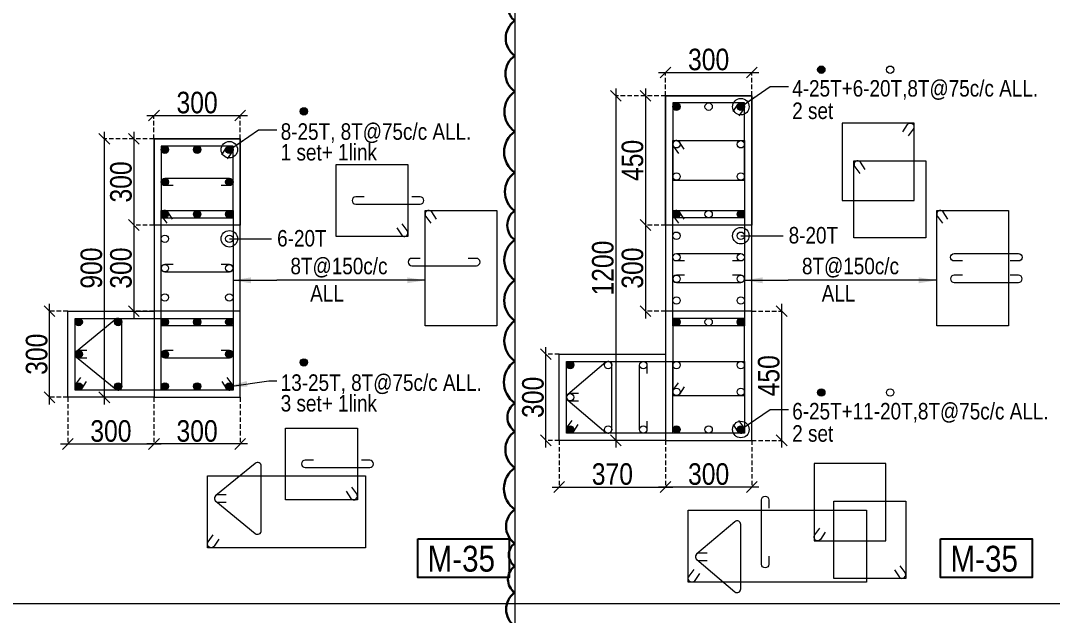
# Model space of a CAD drawing. Header units: millimetres. Extents: x 1112055 to 3390982, y -148532 to 766891.
# Drawn here: x 2115173 to 2129538, y 255226 to 263511 of the extents above; entities that cross this region are included whole.
import ezdxf
from ezdxf.enums import TextEntityAlignment as Align

# ---------------------------------------------------------------- set-up
doc = ezdxf.new("R2010")
doc.units = ezdxf.units.MM
doc.header["$PDMODE"] = 35
doc.header["$PDSIZE"] = -25
doc.linetypes.add('DASHED2', pattern=[0.375, 0.25, -0.125])
for name, color, linetype, lineweight in [('B COL', 1, 'Continuous', 30), ('B COL. SIZE DIM', 220, 'Continuous', 25), ('B COLSCH', 204, 'Continuous', 20), ('B STEEL', 34, 'Continuous', 15), ('B-ST TEXT', 7, 'Continuous', 9)]:
    doc.layers.add(name, color=color, linetype=linetype, lineweight=lineweight)
doc.layers.add('B TEXT', color=7, linetype='Continuous')
doc.styles.add('dim inside', font='romans.shx', dxfattribs={"width": 0.8, "height": 125})
doc.styles.add('SWINC', font='swissc.ttf')
doc.styles.add('TAHOMA', font='tahoma.ttf')
doc.dimstyles.new('dim inside', dxfattribs={"dimtxt": 125, "dimasz": 100, "dimexe": 0, "dimexo": 0, "dimgap": 10, "dimtad": 0, "dimdec": 0, "dimzin": 0, "dimdsep": 46, "dimtxsty": 'dim inside', "dimblk": 'SMALL', "dimcen": 0.09, "dimadec": 0, "dimazin": 0, "dimtfac": 1, "dimtdec": 0, "dimtofl": 0, "dimtmove": 0, "dimatfit": 3, "dimfxl": 1, "dimtolj": 1, "dimtzin": 0, "dimarcsym": 2})
doc.dimstyles.new('PARESH', dxfattribs={"dimscale": 0, "dimtxt": 300, "dimasz": 150, "dimexe": 150, "dimexo": 150, "dimgap": 25, "dimtad": 1, "dimdec": 0, "dimzin": 0, "dimdsep": 46, "dimtxsty": 'TAHOMA', "dimblk": 'ARCHTICK', "dimcen": 100, "dimdle": 150, "dimclrd": 251, "dimclre": 251, "dimclrt": 6, "dimadec": 0, "dimazin": 0, "dimtfac": 1, "dimtdec": 0, "dimtix": 1, "dimtofl": 0, "dimtmove": 0, "dimatfit": 2, "dimfxl": 0.18, "dimtolj": 1, "dimtzin": 0, "dimlwd": 9, "dimlwe": 9, "dimarcsym": 0})

# ---------------------------------------------------------------- blocks, each defined once
blk = doc.blocks.new('_Oblique')
at = {"color": 0, "linetype": 'ByBlock', "lineweight": -2}
blk.add_line((-0.5, -0.5), (0.5, 0.5), dxfattribs=at)
blk = doc.blocks.new('*D1716')
at = {"layer": 'B COL. SIZE DIM', "color": 250, "lineweight": 9, "ltscale": 250, "transparency": 16777216}
blk.add_line((2116930, 262189), (2118330, 262189), dxfattribs=at)
at = {"layer": 'B COL. SIZE DIM', "color": 250, "linetype": 'DASHED2', "lineweight": 9, "ltscale": 250, "transparency": 16777216}
for p, q in [((2117030, 261864), (2117030, 262189)), ((2118230, 261864), (2118230, 262189))]:
    blk.add_line(p, q, dxfattribs=at)
at = {"layer": 'Defpoints', "color": 0, "ltscale": 250, "transparency": 16777216}
for p in [(2118230, 262189), (2117030, 261864), (2118230, 261864)]:
    blk.add_point(p, dxfattribs=at)
at = {"layer": 'B COL. SIZE DIM', "color": 250, "lineweight": 9, "ltscale": 250, "transparency": 16777216, "xscale": 150, "yscale": 150, "zscale": 150, "rotation": 180}
blk.add_blockref('_Oblique', (2117030, 262189), dxfattribs=at)
at = {"layer": 'B COL. SIZE DIM', "color": 250, "lineweight": 9, "ltscale": 250, "transparency": 16777216, "xscale": 150, "yscale": 150, "zscale": 150}
blk.add_blockref('_Oblique', (2118230, 262189), dxfattribs=at)
at = {"layer": 'B COL. SIZE DIM', "color": 6, "ltscale": 250, "transparency": 16777216, "insert": (2117630, 262368), "char_height": 300, "attachment_point": 5, "style": 'SWINC'}
blk.add_mtext('\\A1;300', dxfattribs=at)
blk = doc.blocks.new('*D1717')
at = {"layer": 'B COL. SIZE DIM', "color": 250, "lineweight": 9, "ltscale": 250, "transparency": 16777216}
blk.add_line((2116750, 260764), (2116750, 259364), dxfattribs=at)
at = {"layer": 'B COL. SIZE DIM', "color": 250, "linetype": 'DASHED2', "lineweight": 9, "ltscale": 250, "transparency": 16777216}
for p, q in [((2117030, 260664), (2116750, 260664)), ((2117030, 259464), (2116750, 259464))]:
    blk.add_line(p, q, dxfattribs=at)
at = {"layer": 'Defpoints', "color": 0, "ltscale": 250, "transparency": 16777216}
for p in [(2117030, 260664), (2116750, 259464), (2117030, 259464)]:
    blk.add_point(p, dxfattribs=at)
at = {"layer": 'B COL. SIZE DIM', "color": 250, "lineweight": 9, "ltscale": 250, "transparency": 16777216, "xscale": 150, "yscale": 150, "zscale": 150}
for p, rotation in [((2116750, 260664), 90), ((2116750, 259464), 270)]:
    blk.add_blockref('_Oblique', p, dxfattribs=dict(at, rotation=rotation))
at = {"layer": 'B COL. SIZE DIM', "color": 6, "ltscale": 250, "transparency": 16777216, "insert": (2116571, 260064), "char_height": 300, "attachment_point": 5, "rotation": 90, "style": 'SWINC'}
blk.add_mtext('\\A1;300', dxfattribs=at)
blk = doc.blocks.new('*D1718')
at = {"layer": 'B COL. SIZE DIM', "color": 250, "lineweight": 9, "ltscale": 250, "transparency": 16777216}
blk.add_line((2116750, 261964), (2116750, 260564), dxfattribs=at)
at = {"layer": 'B COL. SIZE DIM', "color": 250, "linetype": 'DASHED2', "lineweight": 9, "ltscale": 250, "transparency": 16777216}
for p, q in [((2117030, 261864), (2116750, 261864)), ((2117030, 260664), (2116750, 260664))]:
    blk.add_line(p, q, dxfattribs=at)
at = {"layer": 'Defpoints', "color": 0, "ltscale": 250, "transparency": 16777216}
for p in [(2117030, 261864), (2116750, 260664), (2117030, 260664)]:
    blk.add_point(p, dxfattribs=at)
at = {"layer": 'B COL. SIZE DIM', "color": 250, "lineweight": 9, "ltscale": 250, "transparency": 16777216, "xscale": 150, "yscale": 150, "zscale": 150}
for p, rotation in [((2116750, 261864), 90), ((2116750, 260664), 270)]:
    blk.add_blockref('_Oblique', p, dxfattribs=dict(at, rotation=rotation))
at = {"layer": 'B COL. SIZE DIM', "color": 6, "ltscale": 250, "transparency": 16777216, "insert": (2116571, 261264), "char_height": 300, "attachment_point": 5, "rotation": 90, "style": 'SWINC'}
blk.add_mtext('\\A1;300', dxfattribs=at)
blk = doc.blocks.new('*D1719')
at = {"layer": 'B COL. SIZE DIM', "color": 250, "lineweight": 9, "ltscale": 250, "transparency": 16777216}
blk.add_line((2115575, 258164), (2115575, 259564), dxfattribs=at)
at = {"layer": 'B COL. SIZE DIM', "color": 250, "linetype": 'DASHED2', "lineweight": 9, "ltscale": 250, "transparency": 16777216}
for p, q in [((2115830, 259464), (2115575, 259464)), ((2115830, 258264), (2115575, 258264))]:
    blk.add_line(p, q, dxfattribs=at)
at = {"layer": 'Defpoints', "color": 0, "ltscale": 250, "transparency": 16777216}
for p in [(2115575, 259464), (2115830, 259464), (2115830, 258264)]:
    blk.add_point(p, dxfattribs=at)
at = {"layer": 'B COL. SIZE DIM', "color": 250, "lineweight": 9, "ltscale": 250, "transparency": 16777216, "xscale": 150, "yscale": 150, "zscale": 150}
for p, rotation in [((2115575, 259464), 90), ((2115575, 258264), 270)]:
    blk.add_blockref('_Oblique', p, dxfattribs=dict(at, rotation=rotation))
at = {"layer": 'B COL. SIZE DIM', "color": 6, "ltscale": 250, "transparency": 16777216, "insert": (2115397, 258864), "char_height": 300, "attachment_point": 5, "rotation": 90, "style": 'SWINC'}
blk.add_mtext('\\A1;300', dxfattribs=at)
blk = doc.blocks.new('*D1720')
at = {"layer": 'B COL. SIZE DIM', "color": 250, "lineweight": 9, "ltscale": 250, "transparency": 16777216}
blk.add_line((2116338, 261964), (2116338, 258164), dxfattribs=at)
at = {"layer": 'B COL. SIZE DIM', "color": 250, "linetype": 'DASHED2', "lineweight": 9, "ltscale": 250, "transparency": 16777216}
for p, q in [((2117030, 261864), (2116338, 261864)), ((2117030, 258264), (2116338, 258264))]:
    blk.add_line(p, q, dxfattribs=at)
at = {"layer": 'Defpoints', "color": 0, "ltscale": 250, "transparency": 16777216}
for p in [(2117030, 261864), (2116338, 258264), (2117030, 258264)]:
    blk.add_point(p, dxfattribs=at)
at = {"layer": 'B COL. SIZE DIM', "color": 250, "lineweight": 9, "ltscale": 250, "transparency": 16777216, "xscale": 150, "yscale": 150, "zscale": 150}
for p, rotation in [((2116338, 261864), 90), ((2116338, 258264), 270)]:
    blk.add_blockref('_Oblique', p, dxfattribs=dict(at, rotation=rotation))
at = {"layer": 'B COL. SIZE DIM', "color": 6, "ltscale": 250, "transparency": 16777216, "insert": (2116159, 260064), "char_height": 300, "attachment_point": 5, "rotation": 90, "style": 'SWINC'}
blk.add_mtext('\\A1;900', dxfattribs=at)
blk = doc.blocks.new('*D1722')
at = {"layer": 'B COL. SIZE DIM', "color": 250, "linetype": 'DASHED2', "lineweight": 9, "ltscale": 250, "transparency": 16777216}
for p, q in [((2117030, 258264), (2117030, 257614)), ((2118230, 258264), (2118230, 257614))]:
    blk.add_line(p, q, dxfattribs=at)
at = {"layer": 'B COL. SIZE DIM', "color": 250, "lineweight": 9, "ltscale": 250, "transparency": 16777216}
blk.add_line((2118330, 257614), (2116930, 257614), dxfattribs=at)
at = {"layer": 'Defpoints', "color": 0, "ltscale": 250, "transparency": 16777216}
for p in [(2117030, 258264), (2118230, 258264), (2117030, 257614)]:
    blk.add_point(p, dxfattribs=at)
at = {"layer": 'B COL. SIZE DIM', "color": 250, "lineweight": 9, "ltscale": 250, "transparency": 16777216, "xscale": 150, "yscale": 150, "zscale": 150, "rotation": 180}
blk.add_blockref('_Oblique', (2117030, 257614), dxfattribs=at)
at = {"layer": 'B COL. SIZE DIM', "color": 250, "lineweight": 9, "ltscale": 250, "transparency": 16777216, "xscale": 150, "yscale": 150, "zscale": 150}
blk.add_blockref('_Oblique', (2118230, 257614), dxfattribs=at)
at = {"layer": 'B COL. SIZE DIM', "color": 6, "ltscale": 250, "transparency": 16777216, "insert": (2117630, 257793), "char_height": 300, "attachment_point": 5, "style": 'SWINC'}
blk.add_mtext('\\A1;300', dxfattribs=at)
blk = doc.blocks.new('_ArchTick')
at = {"color": 0, "linetype": 'ByBlock', "const_width": 0.15}
blk.add_lwpolyline([(-0.5, -0.5), (0.5, 0.5)], dxfattribs=at)
blk = doc.blocks.new('*D1721')
at = {"layer": 'B COL. SIZE DIM', "color": 250, "linetype": 'DASHED2', "lineweight": 9, "ltscale": 250, "transparency": 16777216}
for p, q in [((2115830, 258264), (2115830, 257614)), ((2117030, 258264), (2117030, 257614))]:
    blk.add_line(p, q, dxfattribs=at)
at = {"layer": 'B COL. SIZE DIM', "color": 250, "lineweight": 9, "ltscale": 250, "transparency": 16777216}
blk.add_line((2115730, 257614), (2117130, 257614), dxfattribs=at)
at = {"layer": 'Defpoints', "color": 0, "ltscale": 250, "transparency": 16777216}
for p in [(2115830, 258264), (2117030, 258264), (2117030, 257614)]:
    blk.add_point(p, dxfattribs=at)
at = {"layer": 'B COL. SIZE DIM', "color": 250, "lineweight": 9, "ltscale": 250, "transparency": 16777216, "xscale": 150, "yscale": 150, "zscale": 150, "rotation": 180}
blk.add_blockref('_Oblique', (2115830, 257614), dxfattribs=at)
at = {"layer": 'B COL. SIZE DIM', "color": 250, "lineweight": 9, "ltscale": 250, "transparency": 16777216, "xscale": 150, "yscale": 150, "zscale": 150}
blk.add_blockref('_Oblique', (2117030, 257614), dxfattribs=at)
at = {"layer": 'B COL. SIZE DIM', "color": 6, "ltscale": 250, "transparency": 16777216, "insert": (2116430, 257793), "char_height": 300, "attachment_point": 5, "style": 'SWINC'}
blk.add_mtext('\\A1;300', dxfattribs=at)
blk = doc.blocks.new('*D1725')
at = {"layer": 'B COL. SIZE DIM', "color": 250, "lineweight": 9, "ltscale": 250, "transparency": 16777216}
blk.add_line((2124052, 262789), (2125452, 262789), dxfattribs=at)
at = {"layer": 'B COL. SIZE DIM', "color": 250, "linetype": 'DASHED2', "lineweight": 9, "ltscale": 250, "transparency": 16777216}
for p, q in [((2124152, 262464), (2124152, 262789)), ((2125352, 262464), (2125352, 262789))]:
    blk.add_line(p, q, dxfattribs=at)
at = {"layer": 'Defpoints', "color": 0, "ltscale": 250, "transparency": 16777216}
for p in [(2125352, 262789), (2124152, 262464), (2125352, 262464)]:
    blk.add_point(p, dxfattribs=at)
at = {"layer": 'B COL. SIZE DIM', "color": 250, "lineweight": 9, "ltscale": 250, "transparency": 16777216, "xscale": 150, "yscale": 150, "zscale": 150, "rotation": 180}
blk.add_blockref('_Oblique', (2124152, 262789), dxfattribs=at)
at = {"layer": 'B COL. SIZE DIM', "color": 250, "lineweight": 9, "ltscale": 250, "transparency": 16777216, "xscale": 150, "yscale": 150, "zscale": 150}
blk.add_blockref('_Oblique', (2125352, 262789), dxfattribs=at)
at = {"layer": 'B COL. SIZE DIM', "color": 6, "ltscale": 250, "transparency": 16777216, "insert": (2124752, 262968), "char_height": 300, "attachment_point": 5, "style": 'SWINC'}
blk.add_mtext('\\A1;300', dxfattribs=at)
blk = doc.blocks.new('*D1726')
at = {"layer": 'B COL. SIZE DIM', "color": 250, "lineweight": 9, "ltscale": 250, "transparency": 16777216}
blk.add_line((2123872, 260764), (2123872, 259364), dxfattribs=at)
at = {"layer": 'B COL. SIZE DIM', "color": 250, "linetype": 'DASHED2', "lineweight": 9, "ltscale": 250, "transparency": 16777216}
for p, q in [((2124152, 260664), (2123872, 260664)), ((2124152, 259464), (2123872, 259464))]:
    blk.add_line(p, q, dxfattribs=at)
at = {"layer": 'Defpoints', "color": 0, "ltscale": 250, "transparency": 16777216}
for p in [(2124152, 260664), (2123872, 259464), (2124152, 259464)]:
    blk.add_point(p, dxfattribs=at)
at = {"layer": 'B COL. SIZE DIM', "color": 250, "lineweight": 9, "ltscale": 250, "transparency": 16777216, "xscale": 150, "yscale": 150, "zscale": 150}
for p, rotation in [((2123872, 260664), 90), ((2123872, 259464), 270)]:
    blk.add_blockref('_Oblique', p, dxfattribs=dict(at, rotation=rotation))
at = {"layer": 'B COL. SIZE DIM', "color": 6, "ltscale": 250, "transparency": 16777216, "insert": (2123693, 260064), "char_height": 300, "attachment_point": 5, "rotation": 90, "style": 'SWINC'}
blk.add_mtext('\\A1;300', dxfattribs=at)
blk = doc.blocks.new('*D1727')
at = {"layer": 'B COL. SIZE DIM', "color": 250, "lineweight": 9, "ltscale": 250, "transparency": 16777216}
blk.add_line((2123872, 262564), (2123872, 260564), dxfattribs=at)
at = {"layer": 'B COL. SIZE DIM', "color": 250, "linetype": 'DASHED2', "lineweight": 9, "ltscale": 250, "transparency": 16777216}
for p, q in [((2124152, 262464), (2123872, 262464)), ((2124152, 260664), (2123872, 260664))]:
    blk.add_line(p, q, dxfattribs=at)
at = {"layer": 'Defpoints', "color": 0, "ltscale": 250, "transparency": 16777216}
for p in [(2124152, 262464), (2123872, 260664), (2124152, 260664)]:
    blk.add_point(p, dxfattribs=at)
at = {"layer": 'B COL. SIZE DIM', "color": 250, "lineweight": 9, "ltscale": 250, "transparency": 16777216, "xscale": 150, "yscale": 150, "zscale": 150}
for p, rotation in [((2123872, 262464), 90), ((2123872, 260664), 270)]:
    blk.add_blockref('_Oblique', p, dxfattribs=dict(at, rotation=rotation))
at = {"layer": 'B COL. SIZE DIM', "color": 6, "ltscale": 250, "transparency": 16777216, "insert": (2123693, 261564), "char_height": 300, "attachment_point": 5, "rotation": 90, "style": 'SWINC'}
blk.add_mtext('\\A1;450', dxfattribs=at)
blk = doc.blocks.new('*D1728')
at = {"layer": 'B COL. SIZE DIM', "color": 250, "linetype": 'DASHED2', "lineweight": 9, "ltscale": 250, "transparency": 16777216}
for p, q in [((2125352, 259464), (2125769, 259464)), ((2125352, 257664), (2125769, 257664))]:
    blk.add_line(p, q, dxfattribs=at)
at = {"layer": 'B COL. SIZE DIM', "color": 250, "lineweight": 9, "ltscale": 250, "transparency": 16777216}
blk.add_line((2125769, 257564), (2125769, 259564), dxfattribs=at)
at = {"layer": 'Defpoints', "color": 0, "ltscale": 250, "transparency": 16777216}
for p in [(2125352, 259464), (2125769, 259464), (2125352, 257664)]:
    blk.add_point(p, dxfattribs=at)
at = {"layer": 'B COL. SIZE DIM', "color": 250, "lineweight": 9, "ltscale": 250, "transparency": 16777216, "xscale": 150, "yscale": 150, "zscale": 150}
for p, rotation in [((2125769, 259464), 90), ((2125769, 257664), 270)]:
    blk.add_blockref('_Oblique', p, dxfattribs=dict(at, rotation=rotation))
at = {"layer": 'B COL. SIZE DIM', "color": 6, "ltscale": 250, "transparency": 16777216, "insert": (2125590, 258564), "char_height": 300, "attachment_point": 5, "rotation": 90, "style": 'SWINC'}
blk.add_mtext('\\A1;450', dxfattribs=at)
blk = doc.blocks.new('*D1729')
at = {"layer": 'B COL. SIZE DIM', "color": 250, "lineweight": 9, "ltscale": 250, "transparency": 16777216}
blk.add_line((2123459, 262564), (2123459, 257564), dxfattribs=at)
at = {"layer": 'B COL. SIZE DIM', "color": 250, "linetype": 'DASHED2', "lineweight": 9, "ltscale": 250, "transparency": 16777216}
for p, q in [((2124152, 262464), (2123459, 262464)), ((2124152, 257664), (2123459, 257664))]:
    blk.add_line(p, q, dxfattribs=at)
at = {"layer": 'Defpoints', "color": 0, "ltscale": 250, "transparency": 16777216}
for p in [(2124152, 262464), (2123459, 257664), (2124152, 257664)]:
    blk.add_point(p, dxfattribs=at)
at = {"layer": 'B COL. SIZE DIM', "color": 250, "lineweight": 9, "ltscale": 250, "transparency": 16777216, "xscale": 150, "yscale": 150, "zscale": 150}
for p, rotation in [((2123459, 262464), 90), ((2123459, 257664), 270)]:
    blk.add_blockref('_Oblique', p, dxfattribs=dict(at, rotation=rotation))
at = {"layer": 'B COL. SIZE DIM', "color": 6, "ltscale": 250, "transparency": 16777216, "insert": (2123280, 260064), "char_height": 300, "attachment_point": 5, "rotation": 90, "style": 'SWINC'}
blk.add_mtext('\\A1;1200', dxfattribs=at)
blk = doc.blocks.new('*D1731')
at = {"layer": 'B COL. SIZE DIM', "color": 250, "linetype": 'DASHED2', "lineweight": 9, "ltscale": 250, "transparency": 16777216}
for p, q in [((2124152, 257664), (2124152, 257014)), ((2125352, 257664), (2125352, 257014))]:
    blk.add_line(p, q, dxfattribs=at)
at = {"layer": 'B COL. SIZE DIM', "color": 250, "lineweight": 9, "ltscale": 250, "transparency": 16777216}
blk.add_line((2125452, 257014), (2124052, 257014), dxfattribs=at)
at = {"layer": 'Defpoints', "color": 0, "ltscale": 250, "transparency": 16777216}
for p in [(2124152, 257664), (2125352, 257664), (2124152, 257014)]:
    blk.add_point(p, dxfattribs=at)
at = {"layer": 'B COL. SIZE DIM', "color": 250, "lineweight": 9, "ltscale": 250, "transparency": 16777216, "xscale": 150, "yscale": 150, "zscale": 150, "rotation": 180}
blk.add_blockref('_Oblique', (2124152, 257014), dxfattribs=at)
at = {"layer": 'B COL. SIZE DIM', "color": 250, "lineweight": 9, "ltscale": 250, "transparency": 16777216, "xscale": 150, "yscale": 150, "zscale": 150}
blk.add_blockref('_Oblique', (2125352, 257014), dxfattribs=at)
at = {"layer": 'B COL. SIZE DIM', "color": 6, "ltscale": 250, "transparency": 16777216, "insert": (2124752, 257193), "char_height": 300, "attachment_point": 5, "style": 'SWINC'}
blk.add_mtext('\\A1;300', dxfattribs=at)
blk = doc.blocks.new('*D1730')
at = {"layer": 'B COL. SIZE DIM', "color": 250, "linetype": 'DASHED2', "lineweight": 9, "ltscale": 250, "transparency": 16777216}
for p, q in [((2122672, 257664), (2122672, 257014)), ((2124152, 257664), (2124152, 257014))]:
    blk.add_line(p, q, dxfattribs=at)
at = {"layer": 'B COL. SIZE DIM', "color": 250, "lineweight": 9, "ltscale": 250, "transparency": 16777216}
blk.add_line((2122572, 257014), (2124252, 257014), dxfattribs=at)
at = {"layer": 'Defpoints', "color": 0, "ltscale": 250, "transparency": 16777216}
for p in [(2122672, 257664), (2124152, 257664), (2124152, 257014)]:
    blk.add_point(p, dxfattribs=at)
at = {"layer": 'B COL. SIZE DIM', "color": 250, "lineweight": 9, "ltscale": 250, "transparency": 16777216, "xscale": 150, "yscale": 150, "zscale": 150, "rotation": 180}
blk.add_blockref('_Oblique', (2122672, 257014), dxfattribs=at)
at = {"layer": 'B COL. SIZE DIM', "color": 250, "lineweight": 9, "ltscale": 250, "transparency": 16777216, "xscale": 150, "yscale": 150, "zscale": 150}
blk.add_blockref('_Oblique', (2124152, 257014), dxfattribs=at)
at = {"layer": 'B COL. SIZE DIM', "color": 6, "ltscale": 250, "transparency": 16777216, "insert": (2123412, 257193), "char_height": 300, "attachment_point": 5, "style": 'SWINC'}
blk.add_mtext('\\A1;370', dxfattribs=at)
blk = doc.blocks.new('*D1732')
at = {"layer": 'B COL. SIZE DIM', "color": 250, "lineweight": 9, "ltscale": 250, "transparency": 16777216}
blk.add_line((2122486, 257564), (2122486, 258964), dxfattribs=at)
at = {"layer": 'B COL. SIZE DIM', "color": 250, "linetype": 'DASHED2', "lineweight": 9, "ltscale": 250, "transparency": 16777216}
for p, q in [((2122672, 258864), (2122486, 258864)), ((2122672, 257664), (2122486, 257664))]:
    blk.add_line(p, q, dxfattribs=at)
at = {"layer": 'Defpoints', "color": 0, "ltscale": 250, "transparency": 16777216}
for p in [(2122486, 258864), (2122672, 258864), (2122672, 257664)]:
    blk.add_point(p, dxfattribs=at)
at = {"layer": 'B COL. SIZE DIM', "color": 250, "lineweight": 9, "ltscale": 250, "transparency": 16777216, "xscale": 150, "yscale": 150, "zscale": 150}
for p, rotation in [((2122486, 258864), 90), ((2122486, 257664), 270)]:
    blk.add_blockref('_Oblique', p, dxfattribs=dict(at, rotation=rotation))
at = {"layer": 'B COL. SIZE DIM', "color": 6, "ltscale": 250, "transparency": 16777216, "insert": (2122307, 258264), "char_height": 300, "attachment_point": 5, "rotation": 90, "style": 'SWINC'}
blk.add_mtext('\\A1;300', dxfattribs=at)

msp = doc.modelspace()

# ---------------------------------------------------------------- hatches: boundary and pattern name
at = {"layer": 'B STEEL', "lineweight": 13}
h = msp.add_hatch(color=256, dxfattribs=at)
h.dxf.hatch_style = 1
edge = h.paths.add_edge_path()
edge.add_arc((2126320.4, 262827.5), 51.4, 0, 360)
h = msp.add_hatch(color=256, dxfattribs=at)
h.dxf.hatch_style = 1
edge = h.paths.add_edge_path()
edge.add_arc((2119117.2, 262246.9), 51.4, 0, 360)
h = msp.add_hatch(color=256, dxfattribs=at)
h.dxf.hatch_style = 1
edge = h.paths.add_edge_path()
edge.add_arc((2124303.6, 262312.6), 51.4, 0, 360)
h = msp.add_hatch(color=256, dxfattribs=at)
h.dxf.hatch_style = 1
edge = h.paths.add_edge_path()
edge.add_arc((2125200.7, 262312.6), 51.4, 0, 360)
h = msp.add_hatch(color=256, dxfattribs=at)
h.dxf.hatch_style = 1
edge = h.paths.add_edge_path()
edge.add_arc((2117181.8, 261712.6), 51.4, 0, 360)
at = {"layer": 'B STEEL'}
h = msp.add_hatch(color=256, dxfattribs=at)
h.dxf.hatch_style = 1
edge = h.paths.add_edge_path()
edge.add_arc((2117630.3, 261712.6), 51.4, 0, 360)
at = {"layer": 'B STEEL', "lineweight": 13}
h = msp.add_hatch(color=256, dxfattribs=at)
h.dxf.hatch_style = 1
edge = h.paths.add_edge_path()
edge.add_arc((2118078.9, 261712.6), 51.4, 0, 360)
h = msp.add_hatch(color=256, dxfattribs=at)
h.dxf.hatch_style = 1
edge = h.paths.add_edge_path()
edge.add_arc((2118078.9, 261712.6), 51.4, 0, 360)
h = msp.add_hatch(color=256, dxfattribs=at)
h.dxf.hatch_style = 1
edge = h.paths.add_edge_path()
edge.add_arc((2118078.9, 261712.6), 51.4, 0, 360)
h = msp.add_hatch(color=256, dxfattribs=at)
h.dxf.hatch_style = 1
edge = h.paths.add_edge_path()
edge.add_arc((2118078.9, 261712.6), 51.4, 0, 360)
h = msp.add_hatch(color=256, dxfattribs=at)
h.dxf.hatch_style = 1
edge = h.paths.add_edge_path()
edge.add_arc((2118078.9, 261712.6), 51.4, 0, 360)
h = msp.add_hatch(color=256, dxfattribs=at)
h.dxf.hatch_style = 1
edge = h.paths.add_edge_path()
edge.add_arc((2117181.8, 261264), 51.4, 0, 360, ccw=False)
at = {"layer": 'B STEEL'}
h = msp.add_hatch(color=256, dxfattribs=at)
h.dxf.hatch_style = 1
edge = h.paths.add_edge_path()
edge.add_arc((2118078.9, 261264), 51.4, 0, 360)
at = {"layer": 'B STEEL', "lineweight": 13}
h = msp.add_hatch(color=256, dxfattribs=at)
h.dxf.hatch_style = 1
edge = h.paths.add_edge_path()
edge.add_arc((2117181.8, 260815.4), 51.4, 0, 360)
h = msp.add_hatch(color=256, dxfattribs=at)
h.dxf.hatch_style = 1
edge = h.paths.add_edge_path()
edge.add_arc((2117630.3, 260815.4), 51.4, 0, 360, ccw=False)
h = msp.add_hatch(color=256, dxfattribs=at)
h.dxf.hatch_style = 1
edge = h.paths.add_edge_path()
edge.add_arc((2118078.9, 260815.4), 51.4, 0, 360)
h = msp.add_hatch(color=256, dxfattribs=at)
h.dxf.hatch_style = 1
edge = h.paths.add_edge_path()
edge.add_arc((2124303.6, 260815.4), 51.4, 0, 360)
h = msp.add_hatch(color=256, dxfattribs=at)
h.dxf.hatch_style = 1
edge = h.paths.add_edge_path()
edge.add_arc((2125200.7, 260815.4), 51.4, 0, 360)
h = msp.add_hatch(color=256, dxfattribs=at)
h.dxf.hatch_style = 1
edge = h.paths.add_edge_path()
edge.add_arc((2115981.8, 259312.6), 51.4, 0, 360)
h = msp.add_hatch(color=256, dxfattribs=at)
h.dxf.hatch_style = 1
edge = h.paths.add_edge_path()
edge.add_arc((2116531.2, 259312.6), 51.4, 0, 360)
h = msp.add_hatch(color=256, dxfattribs=at)
h.dxf.hatch_style = 1
edge = h.paths.add_edge_path()
edge.add_arc((2117181.8, 259312.6), 51.4, 0, 360)
h = msp.add_hatch(color=256, dxfattribs=at)
h.dxf.hatch_style = 1
edge = h.paths.add_edge_path()
edge.add_arc((2117630.3, 259312.6), 51.4, 0, 360)
h = msp.add_hatch(color=256, dxfattribs=at)
h.dxf.hatch_style = 1
edge = h.paths.add_edge_path()
edge.add_arc((2118078.9, 259312.6), 51.4, 0, 360)
h = msp.add_hatch(color=256, dxfattribs=at)
h.dxf.hatch_style = 1
edge = h.paths.add_edge_path()
edge.add_arc((2124303.6, 259312.6), 51.4, 0, 360)
h = msp.add_hatch(color=256, dxfattribs=at)
h.dxf.hatch_style = 1
edge = h.paths.add_edge_path()
edge.add_arc((2125200.7, 259312.6), 51.4, 0, 360)
h = msp.add_hatch(color=256, dxfattribs=at)
h.dxf.hatch_style = 1
edge = h.paths.add_edge_path()
edge.add_arc((2115981.8, 258864), 51.4, 0, 360)
h = msp.add_hatch(color=256, dxfattribs=at)
h.dxf.hatch_style = 1
edge = h.paths.add_edge_path()
edge.add_arc((2117181.8, 258864), 51.4, 0, 360)
at = {"layer": 'B STEEL'}
h = msp.add_hatch(color=256, dxfattribs=at)
h.dxf.hatch_style = 1
edge = h.paths.add_edge_path()
edge.add_arc((2118078.9, 258864), 51.4, 0, 360)
at = {"layer": 'B STEEL', "lineweight": 13}
h = msp.add_hatch(color=256, dxfattribs=at)
h.dxf.hatch_style = 1
edge = h.paths.add_edge_path()
edge.add_arc((2119117.2, 258749.8), 51.4, 0, 360)
h = msp.add_hatch(color=256, dxfattribs=at)
h.dxf.hatch_style = 1
edge = h.paths.add_edge_path()
edge.add_arc((2122823.6, 258712.6), 51.4, 0, 360)
h = msp.add_hatch(color=256, dxfattribs=at)
h.dxf.hatch_style = 1
edge = h.paths.add_edge_path()
edge.add_arc((2115981.8, 258415.4), 51.4, 0, 360)
h = msp.add_hatch(color=256, dxfattribs=at)
h.dxf.hatch_style = 1
edge = h.paths.add_edge_path()
edge.add_arc((2116531.2, 258415.4), 51.4, 0, 360)
h = msp.add_hatch(color=256, dxfattribs=at)
h.dxf.hatch_style = 1
edge = h.paths.add_edge_path()
edge.add_arc((2117181.8, 258415.4), 51.4, 0, 360)
at = {"layer": 'B STEEL'}
h = msp.add_hatch(color=256, dxfattribs=at)
h.dxf.hatch_style = 1
edge = h.paths.add_edge_path()
edge.add_arc((2117630.3, 258415.4), 51.4, 0, 360)
at = {"layer": 'B STEEL', "lineweight": 13}
h = msp.add_hatch(color=256, dxfattribs=at)
h.dxf.hatch_style = 1
edge = h.paths.add_edge_path()
edge.add_arc((2118078.9, 258415.4), 51.4, 0, 360)
h = msp.add_hatch(color=256, dxfattribs=at)
h.dxf.hatch_style = 1
edge = h.paths.add_edge_path()
edge.add_arc((2118078.9, 258415.4), 51.4, 0, 360)
h = msp.add_hatch(color=256, dxfattribs=at)
h.dxf.hatch_style = 1
edge = h.paths.add_edge_path()
edge.add_arc((2118078.9, 258415.4), 51.4, 0, 360)
h = msp.add_hatch(color=256, dxfattribs=at)
h.dxf.hatch_style = 1
edge = h.paths.add_edge_path()
edge.add_arc((2118078.9, 258415.4), 51.4, 0, 360)
h = msp.add_hatch(color=256, dxfattribs=at)
h.dxf.hatch_style = 1
edge = h.paths.add_edge_path()
edge.add_arc((2118078.9, 258415.4), 51.4, 0, 360)
h = msp.add_hatch(color=256, dxfattribs=at)
h.dxf.hatch_style = 1
edge = h.paths.add_edge_path()
edge.add_arc((2126320.4, 258330.3), 51.4, 0, 360)
h = msp.add_hatch(color=256, dxfattribs=at)
h.dxf.hatch_style = 1
edge = h.paths.add_edge_path()
edge.add_arc((2122823.6, 257815.4), 51.4, 0, 360)
h = msp.add_hatch(color=256, dxfattribs=at)
h.dxf.hatch_style = 1
edge = h.paths.add_edge_path()
edge.add_arc((2124303.6, 257815.4), 51.4, 0, 360)
h = msp.add_hatch(color=256, dxfattribs=at)
h.dxf.hatch_style = 1
edge = h.paths.add_edge_path()
edge.add_arc((2125200.7, 257815.4), 51.4, 0, 360)

# ---------------------------------------------------------------- linework, layer by layer
at = {"color": 2, "lineweight": 30}
msp.add_lwpolyline([(2122053.6, 255078.1, -0.5205671), (2122053.6, 255543.9, -0.5205671), (2122053.6, 255912, -0.5205671), (2122053.6, 256229.4, -0.5205671), (2122053.6, 256699.9, -0.5205671), (2122053.6, 257282.6, -0.5205671), (2122053.6, 257789.1, -0.5205671), (2122053.6, 258182.8, -0.5205671), (2122053.6, 258767.7, -0.5205671), (2122053.6, 259331.1, -0.5205671), (2122053.6, 259895.4, -0.5205671), (2122053.6, 260456.6, -0.5205671), (2122053.6, 260862.2, -0.5205671), (2122053.6, 261394.5, -0.5205671), (2122053.6, 261965.7, -0.5205671), (2122053.6, 262523.7, -0.5205671), (2122053.6, 263022, -0.5205671), (2122053.6, 263510.1, -0.5205671), (2122053.6, 263836.1, -0.5205671)], format="xyb", dxfattribs=at)
msp.add_arc((2094904.1, 432360.2), 194175.1, 224.19202, 278.08245, dxfattribs=at)
at = {"layer": 'B COL', "lineweight": 13}
for points in [[(2124152.1, 257664), (2125352.1, 257664), (2125352.1, 262464), (2124152.1, 262464)], [(2124152.1, 262464), (2125352.1, 262464), (2125352.1, 260664), (2124152.1, 260664)], [(2117030.3, 258264), (2118230.3, 258264), (2118230.3, 261864), (2117030.3, 261864)], [(2117030.3, 261864), (2118230.3, 261864), (2118230.3, 260664), (2117030.3, 260664)], [(2117030.3, 261864), (2118230.3, 261864), (2118230.3, 260664), (2117030.3, 260664)], [(2115830.3, 259464), (2117030.3, 259464), (2117030.3, 258264), (2115830.3, 258264)], [(2117030.3, 258264), (2118230.3, 258264), (2118230.3, 259464), (2117030.3, 259464)], [(2124152.1, 257664), (2125352.1, 257664), (2125352.1, 259464), (2124152.1, 259464)], [(2122672.2, 258864), (2124152.1, 258864), (2124152.1, 257664), (2122672.2, 257664)]]:
    msp.add_lwpolyline(points, close=True, dxfattribs=at)
at = {"layer": 'B COLSCH', "color": 250, "lineweight": 0}
for p, q in [((2122053.6, 296589.8), (2122053.6, 239898.1)), ((2088785.4, 255390.6), (2230883.4, 255390.6))]:
    msp.add_line(p, q, dxfattribs=at)
at = {"layer": 'B STEEL', "lineweight": 13}
for points in [[(2124252.1, 261288.3), (2125252.1, 261288.3), (2125252.1, 262364), (2124252.1, 262364)], [(2126611.6, 261007.7), (2127611.6, 261007.7), (2127611.6, 262083.4), (2126611.6, 262083.4)], [(2117130.3, 260764), (2118130.3, 260764), (2118130.3, 261764), (2117130.3, 261764)], [(2124252.1, 261839.7), (2125252.1, 261839.7), (2125252.1, 260764), (2124252.1, 260764)], [(2119566, 261504.9), (2120566, 261504.9), (2120566, 260504.9), (2119566, 260504.9)], [(2126775.5, 261559.1), (2127775.5, 261559.1), (2127775.5, 260483.4), (2126775.5, 260483.4)], [(2115930.3, 259364), (2118130.3, 259364), (2118130.3, 258364), (2115930.3, 258364)], [(2117130.3, 259364), (2118130.3, 259364), (2118130.3, 258364), (2117130.3, 258364)], [(2124252.1, 258288.3), (2125252.1, 258288.3), (2125252.1, 259364), (2124252.1, 259364)], [(2122772.2, 258764), (2125252.1, 258764), (2125252.1, 257764), (2122772.2, 257764)], [(2124252.1, 258764), (2125252.1, 258764), (2125252.1, 257764), (2124252.1, 257764)], [(2118862.4, 257836.4), (2119862.4, 257836.4), (2119862.4, 256836.4), (2118862.4, 256836.4)], [(2126219.2, 256265), (2127219.2, 256265), (2127219.2, 257340.7), (2126219.2, 257340.7)], [(2117775.2, 257168.5), (2119975.2, 257168.5), (2119975.2, 256168.5), (2117775.2, 256168.5)], [(2126496.7, 256816.4), (2127496.7, 256816.4), (2127496.7, 255740.7), (2126496.7, 255740.7)], [(2124468.8, 256689.7), (2126948.8, 256689.7), (2126948.8, 255689.7), (2124468.8, 255689.7)]]:
    msp.add_lwpolyline(points, close=True, dxfattribs=at)
for points in [[(2125095.1, 262243.8), (2125159.9, 262343.8, -1), (2125241.6, 262281.4), (2125172.6, 262186.5)], [(2127454.6, 261963.3), (2127519.4, 262063.2, -1), (2127601.1, 262000.8), (2127532.1, 261905.9)], [(2117973.3, 261643.8), (2118038.1, 261743.8, -1), (2118119.8, 261681.4), (2118050.8, 261586.5)], [(2124409.2, 261719.5), (2124344.4, 261819.5, 1), (2124262.7, 261757.1), (2124331.7, 261662.2)], [(2126932.5, 261439), (2126867.8, 261538.9, 1), (2126786.1, 261476.5), (2126855.1, 261381.6)], [(2117296.3, 261212.6), (2117181.8, 261212.6, -1), (2117181.8, 261315.4), (2118078.9, 261315.4, -1), (2118078.9, 261212.6), (2117964.4, 261212.6)], [(2119953.8, 261056.3), (2119839.2, 261056.3, 1), (2119839.2, 260953.5), (2120736.4, 260953.5, 1), (2120736.4, 261056.3), (2120621.8, 261056.3)], [(2120409, 260625), (2120473.7, 260525.1, 1), (2120555.4, 260587.5), (2120486.4, 260682.4)], [(2116096.3, 258915.4), (2115981.8, 258915.4, 1), (2115981.8, 258812.6), (2116096.3, 258812.6)], [(2117296.3, 258915.4), (2117181.8, 258915.4, 1), (2117181.8, 258812.6), (2118078.9, 258812.6, 1), (2118078.9, 258915.4), (2117964.4, 258915.4)], [(2123893.7, 257929.6), (2123893.7, 257815, -1), (2123790.9, 257815), (2123790.9, 258712.2, -1), (2123893.7, 258712.2), (2123893.7, 258597.6)], [(2116087.4, 258484.2), (2116022.6, 258384.2, -1), (2115940.9, 258446.6), (2116009.9, 258541.5)], [(2117973.3, 258484.2), (2118038.1, 258384.2, 1), (2118119.8, 258446.6), (2118050.8, 258541.5)], [(2124409.2, 258408.5), (2124344.4, 258308.5, -1), (2124262.7, 258370.9), (2124331.7, 258465.8)], [(2122938.1, 258315.4), (2122823.6, 258315.4, 1), (2122823.6, 258212.6), (2122938.1, 258212.6)], [(2122929.2, 257884.2), (2122864.4, 257784.2, -1), (2122782.7, 257846.6), (2122851.7, 257941.5)], [(2125095.1, 257884.2), (2125159.9, 257784.2, 1), (2125241.6, 257846.6), (2125172.6, 257941.5)], [(2119250.2, 257387.8), (2119135.7, 257387.8, 1), (2119135.7, 257284.9), (2120032.8, 257284.9, 1), (2120032.8, 257387.8), (2119918.3, 257387.8)], [(2119705.4, 256956.5), (2119770.2, 256856.5, 1), (2119851.9, 256919), (2119782.9, 257013.9)], [(2118037, 256906.9), (2117922.5, 256906.9, 1), (2117922.5, 256804.1), (2118037, 256804.1)], [(2125590.4, 256052.9), (2125590.4, 255938.3, -1), (2125487.6, 255938.3), (2125487.6, 256835.5, -1), (2125590.4, 256835.5), (2125590.4, 256720.9)], [(2126376.2, 256385.1), (2126311.5, 256285.2, -1), (2126229.7, 256347.6), (2126298.8, 256442.5)], [(2117932.3, 256288.7), (2117867.5, 256188.7, -1), (2117785.8, 256251.1), (2117854.8, 256346)], [(2124733.7, 256094.4), (2124619.1, 256094.4, 1), (2124619.1, 255991.6), (2124733.7, 255991.6)], [(2124625.8, 255809.9), (2124561, 255709.9, -1), (2124479.3, 255772.3), (2124548.3, 255867.2)], [(2127339.7, 255860.8), (2127404.5, 255760.9, 1), (2127486.2, 255823.3), (2127417.1, 255918.2)]]:
    msp.add_lwpolyline(points, format="xyb", dxfattribs=at)
at = {"layer": 'B STEEL', "color": 3, "lineweight": 13}
for points in [[(2118130.3, 259261.2), (2117130.3, 259261.2), (2117130.3, 260866.8), (2118130.3, 260866.8)], [(2121805.1, 259261.2), (2120805.1, 259261.2), (2120805.1, 260866.8), (2121805.1, 260866.8)], [(2125252.1, 259261.2), (2124252.1, 259261.2), (2124252.1, 260866.8), (2125252.1, 260866.8)], [(2128926.9, 259261.2), (2127926.9, 259261.2), (2127926.9, 260866.8), (2128926.9, 260866.8)]]:
    msp.add_lwpolyline(points, close=True, dxfattribs=at)
for points in [[(2117287.4, 260746.6), (2117222.6, 260846.6, 1), (2117140.9, 260784.2), (2117209.9, 260689.3)], [(2120962.1, 260746.6), (2120897.3, 260846.6, 1), (2120815.6, 260784.2), (2120884.7, 260689.3)], [(2124409.2, 260746.6), (2124344.4, 260846.6, 1), (2124262.7, 260784.2), (2124331.7, 260689.3)], [(2128083.9, 260746.6), (2128019.1, 260846.6, 1), (2127937.4, 260784.2), (2128006.5, 260689.3)], [(2120735.7, 260199.8), (2120621.2, 260199.8, 1), (2120621.2, 260096.9), (2121518.4, 260096.9, 1), (2121518.4, 260199.8), (2121403.8, 260199.8)], [(2124418.1, 260162.9), (2124303.6, 260162.9, -1), (2124303.6, 260265.7), (2125200.7, 260265.7, -1), (2125200.7, 260162.9), (2125086.2, 260162.9)], [(2128284.4, 260162.9), (2128169.8, 260162.9, -1), (2128169.8, 260265.7), (2129067, 260265.7, -1), (2129067, 260162.9), (2128952.4, 260162.9)], [(2117296.3, 260114.8), (2117181.8, 260114.8, 1), (2117181.8, 260012), (2118078.9, 260012, 1), (2118078.9, 260114.8), (2117964.4, 260114.8)], [(2124418.1, 259965.1), (2124303.6, 259965.1, 1), (2124303.6, 259862.3), (2125200.7, 259862.3, 1), (2125200.7, 259965.1), (2125086.2, 259965.1)], [(2128284.4, 259965.1), (2128169.8, 259965.1, 1), (2128169.8, 259862.3), (2129067, 259862.3, 1), (2129067, 259965.1), (2128952.4, 259965.1)]]:
    msp.add_lwpolyline(points, format="xyb", dxfattribs=at)
at = {"layer": 'B STEEL', "lineweight": 13}
for points in [[(2116498.7, 259352.4), (2115949.2, 258903.8, 0.4745188), (2115949.2, 258824.2), (2116498.7, 258375.6, 0.6323542), (2116582.6, 258415.4), (2116582.6, 259312.6, 0.6323544)], [(2123320.4, 258752.4), (2122791.1, 258303.8, 0.4745188), (2122791.1, 258224.2), (2123320.4, 257775.6, 0.6323542), (2123404.3, 257815.4), (2123404.3, 258712.6, 0.6323544)], [(2118439.4, 257343.9), (2117889.9, 256895.3, 0.4745188), (2117889.9, 256815.7), (2118439.4, 256367.1, 0.6323542), (2118523.3, 256406.9), (2118523.3, 257304.1, 0.6323544)], [(2125116, 256531.4), (2124586.6, 256082.8, 0.4745188), (2124586.6, 256003.2), (2125116, 255554.6, 0.6323542), (2125199.9, 255594.4), (2125199.9, 256491.6, 0.6323544)]]:
    msp.add_lwpolyline(points, format="xyb", close=True, dxfattribs=at)
for centre in [(2126320.4, 262827.5), (2127280.1, 262827.5), (2119117.2, 262246.9), (2124303.6, 262312.6), (2124752.1, 262312.6), (2125200.7, 262312.6), (2117181.8, 261712.6), (2117630.3, 261712.6), (2118078.9, 261712.6), (2124303.6, 261788.3), (2125200.7, 261788.3), (2117181.8, 261264), (2118078.9, 261264), (2124303.6, 261339.7), (2125200.7, 261339.7), (2117181.8, 260815.4), (2117630.3, 260815.4), (2118078.9, 260815.4), (2124303.6, 260815.4), (2124752.1, 260815.4), (2125200.7, 260815.4), (2117181.8, 260472.6), (2118078.9, 260472.6), (2124303.6, 260514.8), (2125200.7, 260514.8), (2124303.6, 260214.3), (2125200.7, 260214.3), (2117181.8, 260063.4), (2118078.9, 260063.4), (2124303.6, 259913.7), (2125200.7, 259913.7), (2117181.8, 259655.4), (2118078.9, 259655.4), (2124303.6, 259613.1), (2125200.7, 259613.1), (2115981.8, 259312.6), (2116531.2, 259312.6), (2117181.8, 259312.6), (2117630.3, 259312.6), (2118078.9, 259312.6), (2124303.6, 259312.6), (2124752.1, 259312.6), (2125200.7, 259312.6), (2115981.8, 258864), (2117181.8, 258864), (2118078.9, 258864), (2119117.2, 258749.8), (2122823.6, 258712.6), (2123352.9, 258712.6), (2123842.3, 258712.2), (2124303.6, 258712.6), (2125200.7, 258712.6), (2115981.8, 258415.4), (2116531.2, 258415.4), (2117181.8, 258415.4), (2117630.3, 258415.4), (2118078.9, 258415.4), (2122823.6, 258264), (2124303.6, 258339.7), (2125200.7, 258339.7), (2126320.4, 258330.3), (2127280.1, 258330.3), (2122823.6, 257815.4), (2123352.9, 257815.4), (2123842.3, 257815), (2124303.6, 257815.4), (2124752.1, 257815.4), (2125200.7, 257815.4)]:
    msp.add_circle(centre, 51.4, dxfattribs=at)
at = {"layer": 'B TEXT', "color": 1}
for points in [[(2120701.7, 256292.2), (2121976.3, 256292.2), (2121976.3, 255754.2), (2120701.7, 255754.2)], [(2127981.3, 256292.2), (2129255.9, 256292.2), (2129255.9, 255754.2), (2127981.3, 255754.2)]]:
    msp.add_lwpolyline(points, close=True, dxfattribs=at)

# ---------------------------------------------------------------- texts
at = {"layer": 'B TEXT', "lineweight": 15, "style": 'SWINC'}
for s, p in [('4-25T+6-20T,8T@75c/c ALL.', (2125915.7, 262383.9)), ('2 set', (2125915.7, 262071.7)), ('8-25T, 8T@75c/c ALL.', (2118793.9, 261781.9)), ('1 set+ 1link', (2118793.9, 261493.8)), ('6-20T', (2118744.4, 260295.3)), ('8-20T', (2125866.2, 260337.5)), ('8T@150c/c', (2118929.8, 259908.8)), ('8T@150c/c', (2126051.6, 259908.8)), ('ALL', (2119204.4, 259528)), ('ALL', (2126326.2, 259528)), ('13-25T, 8T@75c/c ALL.', (2118793.9, 258284.8)), ('3 set+ 1link', (2118793.9, 257996.7)), ('6-25T+11-20T,8T@75c/c ALL.', (2125915.7, 257886.7)), ('2 set', (2125915.7, 257576.5))]:
    msp.add_text(s, height=230, dxfattribs=at).set_placement(p, align=Align.BOTTOM_LEFT)
at = {"layer": 'B TEXT', "color": 1, "style": 'SWINC'}
for p in [(2120839, 255727.7), (2128118.7, 255727.7)]:
    msp.add_text('M-35', height=360, dxfattribs=at).set_placement(p, align=Align.BOTTOM_LEFT)

# ---------------------------------------------------------------- dimensions: what is measured, and where the dimension line sits
at = {"layer": 'B COL. SIZE DIM', "color": 250, "ltscale": 250}
for base, p1, p2, picture, middle in [((2125352.1, 262788.9), (2124152.1, 262464), (2125352.1, 262464), '*D1725', (2124752.1, 262967.6)), ((2118230.3, 262188.9), (2117030.3, 261864), (2118230.3, 261864), '*D1716', (2117630.3, 262367.6)), ((2117030.3, 257614.5), (2118230.3, 258264), (2117030.3, 258264), '*D1722', (2117630.3, 257793.3)), ((2124152.1, 257014.5), (2125352.1, 257664), (2124152.1, 257664), '*D1731', (2124752.1, 257193.3))]:
    dim = msp.add_linear_dim(base=base, p1=p1, p2=p2, dimstyle='dim inside', override={"dimtxt": 300, "dimasz": 150, "dimgap": 25, "dimtad": 3, "dimlfac": 0.25, "dimtxsty": 'SWINC', "dimblk1": 'Oblique', "dimblk2": 'Oblique', "dimsah": 1, "dimdle": 100, "dimclrd": 250, "dimclre": 250, "dimclrt": 6, "dimfxl": 1000, "dimlwd": 9, "dimlwe": 9}, dxfattribs=at)
    dim.commit()
    dim.dimension.update_dxf_attribs({"geometry": picture, "text_midpoint": middle})
for base, p1, p2, angle, picture, middle in [((2123459.4, 257664), (2124152.1, 262464), (2124152.1, 257664), 90, '*D1729', (2123280.3, 260064)), ((2123871.6, 260664), (2124152.1, 262464), (2124152.1, 260664), 90, '*D1727', (2123692.8, 261564)), ((2116337.6, 258264), (2117030.3, 261864), (2117030.3, 258264), 90, '*D1720', (2116158.7, 260064)), ((2116749.8, 260664), (2117030.3, 261864), (2117030.3, 260664), 90, '*D1718', (2116571, 261264)), ((2116749.8, 259464), (2117030.3, 260664), (2117030.3, 259464), 90, '*D1717', (2116571, 260064)), ((2123871.6, 259464), (2124152.1, 260664), (2124152.1, 259464), 90, '*D1726', (2123692.8, 260064)), ((2115575.4, 259464), (2115830.3, 258264), (2115830.3, 259464), 270, '*D1719', (2115396.6, 258864)), ((2125768.8, 259464), (2125352.1, 257664), (2125352.1, 259464), 270, '*D1728', (2125590, 258564)), ((2122486.3, 258864), (2122672.2, 257664), (2122672.2, 258864), 90, '*D1732', (2122307.5, 258264)), ((2117030.3, 257614.5), (2115830.3, 258264), (2117030.3, 258264), 180, '*D1721', (2116430.3, 257793.3)), ((2124152.1, 257014.5), (2122672.2, 257664), (2124152.1, 257664), 180, '*D1730', (2123412.1, 257193.3))]:
    dim = msp.add_linear_dim(base=base, p1=p1, p2=p2, angle=angle, dimstyle='dim inside', override={"dimtxt": 300, "dimasz": 150, "dimgap": 25, "dimtad": 3, "dimlfac": 0.25, "dimtxsty": 'SWINC', "dimblk1": 'Oblique', "dimblk2": 'Oblique', "dimsah": 1, "dimdle": 100, "dimclrd": 250, "dimclre": 250, "dimclrt": 6, "dimfxl": 1000, "dimlwd": 9, "dimlwe": 9}, dxfattribs=at)
    dim.commit()
    dim.dimension.update_dxf_attribs({"geometry": picture, "text_midpoint": middle})

# ---------------------------------------------------------------- leaders
at = {"layer": 'B-ST TEXT', "lineweight": 15}
for points, override in [([(2125200.7, 262312.6), (2125607.9, 262592.2), (2125862.3, 262592.2)], {"dimscale": 1, "dimasz": 230, "dimtad": 0, "dimclrd": 0, "dimldrblk": 'Origin', "dimtfill": 2}), ([(2118078.9, 261712.6), (2118486.1, 261992.2), (2118740.5, 261992.2)], {"dimscale": 1, "dimasz": 230, "dimtad": 0, "dimclrd": 0, "dimldrblk": 'Origin', "dimtfill": 2}), ([(2118078.9, 260472.6), (2118667.3, 260472.6)], {"dimscale": 1, "dimasz": 230, "dimtad": 0, "dimclrd": 0, "dimldrblk": 'Origin', "dimtfill": 2}), ([(2125200.7, 260514.8), (2125789.1, 260514.8)], {"dimscale": 1, "dimasz": 230, "dimtad": 0, "dimclrd": 0, "dimldrblk": 'Origin', "dimtfill": 2}), ([(2118130.3, 259893.8), (2118739.5, 259893.8)], {"dimscale": 1, "dimasz": 250, "dimtad": 0, "dimclrd": 0, "dimtfill": 2}), ([(2120805.1, 259893.8), (2118739.5, 259893.8)], {"dimscale": 1, "dimasz": 250, "dimtad": 0, "dimclrd": 0, "dimtfill": 2}), ([(2125252.1, 259893.8), (2125861.3, 259893.8)], {"dimscale": 1, "dimasz": 250, "dimtad": 0, "dimclrd": 0, "dimtfill": 2}), ([(2127926.9, 259893.8), (2125861.3, 259893.8)], {"dimscale": 1, "dimasz": 250, "dimtad": 0, "dimclrd": 0, "dimtfill": 2}), ([(2118078.9, 258415.4), (2118627.8, 258495), (2118740.5, 258495)], {"dimscale": 1, "dimasz": 250, "dimtad": 0, "dimclrd": 0, "dimtfill": 2}), ([(2125200.7, 257815.4), (2125607.9, 258095), (2125862.3, 258095)], {"dimscale": 1, "dimasz": 230, "dimtad": 0, "dimclrd": 0, "dimldrblk": 'Origin', "dimtfill": 2})]:
    msp.add_leader(points, dimstyle='PARESH', override=override, dxfattribs=at)

doc.saveas('drawing.dxf')
